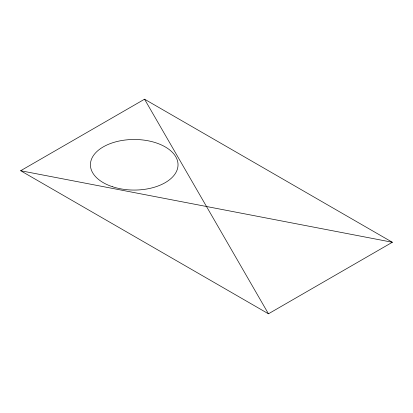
<?xml version="1.0" encoding="UTF-8"?>
<svg xmlns="http://www.w3.org/2000/svg" width="413" height="413" viewBox="0 0 413 413"><rect width="100%" height="100%" fill="white"/><g stroke="black" fill="none" stroke-linecap="round" stroke-linejoin="round"><path stroke-width="0.62" d="M20.65 170.734L144.55 99.203L392.35 242.266L268.45 313.797L20.65 170.734L392.35 242.266M144.55 99.203L268.45 313.797M112.321 186.676A43.804 25.291 0 0 0 178.029 164.772A43.804 25.291 0 0 0 112.321 142.872A43.804 25.291 0 0 0 112.321 186.676"/></g></svg>
